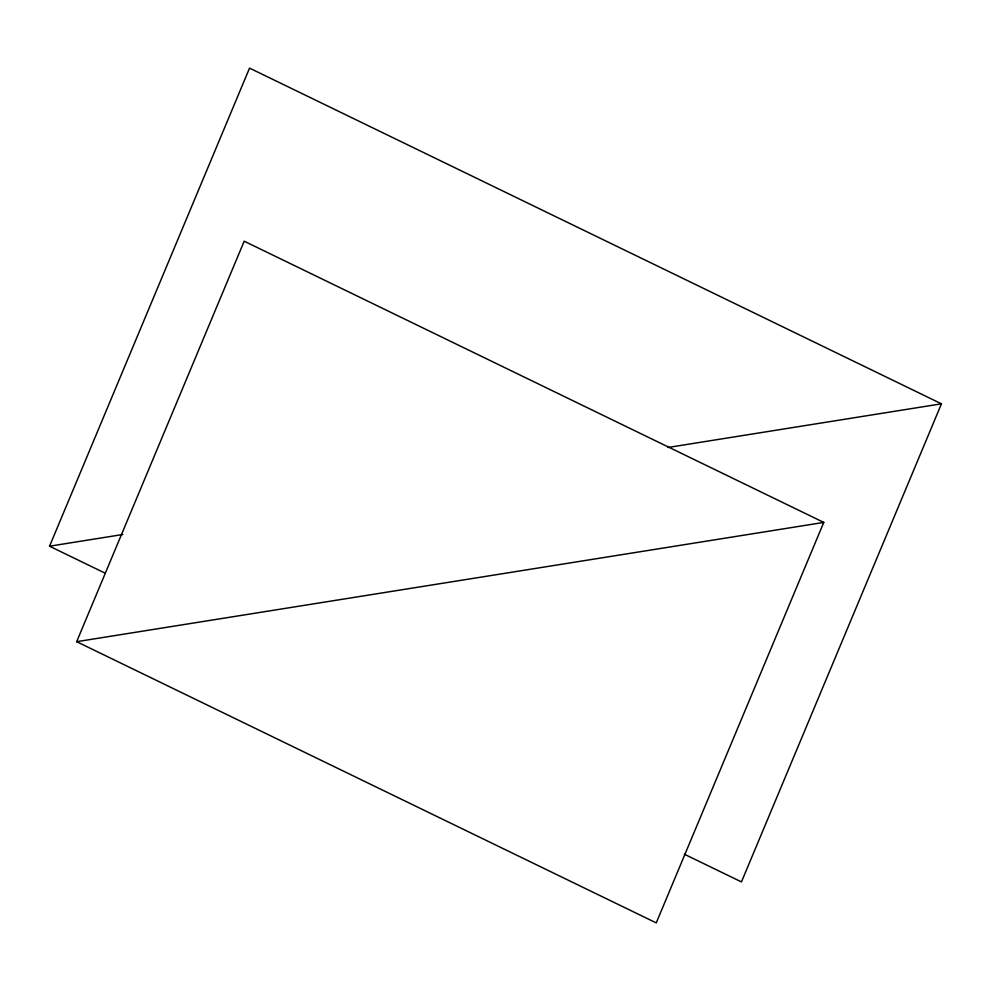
<?xml version="1.0" encoding="UTF-8"?>
<svg xmlns="http://www.w3.org/2000/svg" width="991" height="991" viewBox="0 0 991 991"><rect width="100%" height="100%" fill="white"/><g stroke="black" fill="none" stroke-linecap="round" stroke-linejoin="round"><path stroke-width="1.49" d="M105.232 573.219L49.55 546.202L249.546 68.106L941.45 403.82L741.454 881.916L684.372 854.23M76.666 641.685L244.195 241.197L823.769 522.418L656.24 922.894L76.666 641.685L823.769 522.418M49.55 546.202L122.859 534.496M668.083 447.461L941.45 403.82"/></g></svg>
